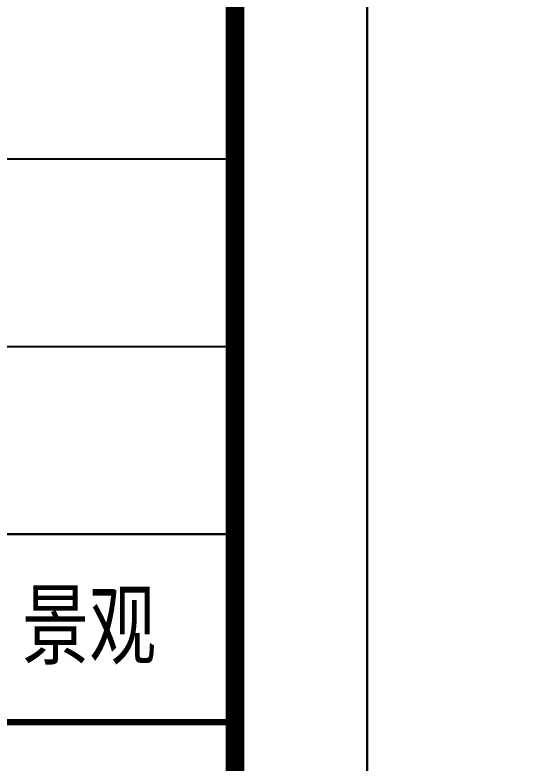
# Model space of a CAD drawing. Header units: inches. Extents: x -2316 to 955, y -265 to 742.
# Drawn here: x -1141.8 to -1122.36, y -183.58 to -155.31 of the extents above; entities that cross this region are included whole.
import ezdxf

# ---------------------------------------------------------------- set-up
doc = ezdxf.new("R2010")
doc.units = ezdxf.units.IN
doc.header["$LTSCALE"] = 1000
doc.header["$MEASUREMENT"] = 0
doc.layers.add('文字和字符', color=7, linetype='Continuous')
doc.styles.add('-宋体', font='', dxfattribs={"width": 0.8})
doc.styles.get('-宋体').set_extended_font_data('SimSun')

# ---------------------------------------------------------------- blocks, each defined once
blk = doc.blocks.new('TKK')
at = {"layer": '文字和字符'}
for p, q in [((1065.4, 208.806), (1179, 208.806)), ((1065.4, 194.606), (1179, 194.606)), ((1065.4, 180.406), (1179, 180.406)), ((1179, 180.406), (1142.08, 180.406))]:
    blk.add_line(p, q, dxfattribs=at)
blk.add_lwpolyline([(0, 0), (1189, 0), (1189, 841), (0, 841)], close=True, dxfattribs=at)
for points, const_width in [([(1065.4, 831), (1179, 831), (1179, 10.006), (1065.4, 10.006)], 1.42), ([(25, 10), (1179, 10), (1179, 831), (25, 831)], 1)]:
    blk.add_lwpolyline(points, close=True, dxfattribs=dict(at, const_width=const_width))
at = {"layer": '文字和字符', "const_width": 0.483}
blk.add_lwpolyline([(1065.4, 166.206), (1179, 166.206)], dxfattribs=at)
at = {"layer": '文字和字符', "style": '-宋体', "width": 0.75}
blk.add_text('景观', height=4.97, dxfattribs=at).set_placement((1162.867, 171.087))

msp = doc.modelspace()

# ---------------------------------------------------------------- block references
at = {"xscale": 0.4995794785534144, "yscale": 0.4995794785534144, "zscale": 0.4995794785534144}
for p in [(-1722.481, -265.059), (-1128.481, -265.059)]:
    msp.add_blockref('TKK', p, dxfattribs=at)

doc.saveas('drawing.dxf')
